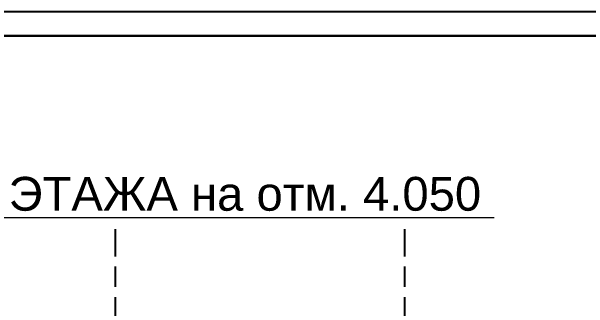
# Model space of a CAD drawing. Header units: inches. Extents: x 2870606 to 3671143, y -733551 to -473558.
# Drawn here: x 3255692 to 3267642, y -498048 to -491903 of the extents above; entities that cross this region are included whole.
import ezdxf

# ---------------------------------------------------------------- set-up
doc = ezdxf.new("R2010")
doc.units = ezdxf.units.IN
doc.header["$MEASUREMENT"] = 0
doc.linetypes.add('ACAD_ISO08W100', pattern=[36, 24, -3, 6, -3])
doc.layers.add('01', color=7, linetype='Continuous')
doc.styles.add('ira', font='arial.ttf', dxfattribs={"height": 3})

msp = doc.modelspace()

# ---------------------------------------------------------------- linework, layer by layer
at = {"color": 252, "linetype": 'ACAD_ISO08W100', "ltscale": 70}
for p, q in [((3257842.2, -524692.02), (3257842.2, -496403.85)), ((3263842.2, -524692.02), (3263842.2, -496403.85))]:
    msp.add_line(p, q, dxfattribs=at)
msp.add_lwpolyline([(3219143.15, -545903.23), (3219143.15, -491903.23), (3294143.15, -491903.23), (3294143.15, -545903.23)], close=True)
at = {"lineweight": 30}
msp.add_lwpolyline([(3221143.15, -545403.23), (3221143.15, -492403.23), (3293643.15, -492403.23), (3293643.15, -545403.23)], close=True, dxfattribs=at)

# ---------------------------------------------------------------- texts
at = {"layer": '01', "lineweight": 20, "style": 'ira'}
msp.add_text('%%UПЛАН 2-го ЭТАЖА на отм. 4.050 ', height=700, dxfattribs=at).set_placement((3250615.87, -496025.22))

doc.saveas('drawing.dxf')
